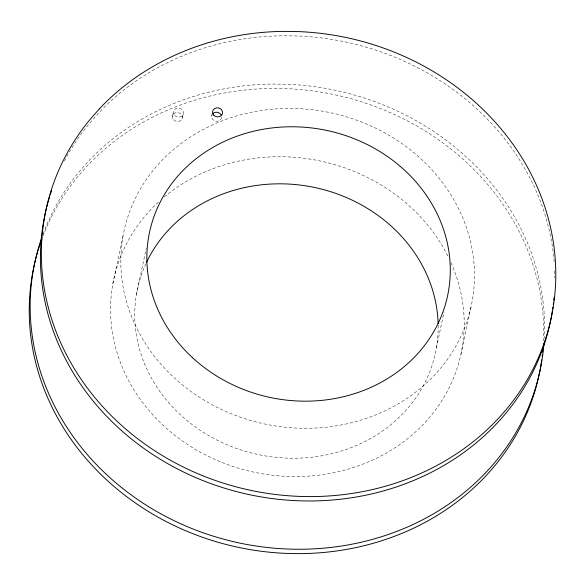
<?xml version="1.0" encoding="UTF-8"?>
<svg xmlns="http://www.w3.org/2000/svg" width="585" height="585" viewBox="0 0 585 585"><rect width="100%" height="100%" fill="white"/><g stroke="black" fill="none" stroke-linecap="round" stroke-linejoin="round"><path stroke-width="0.44" stroke-dasharray="2.92 2.19" d="M112.832 283.922L123.091 235.645M172.458 116.473L173.394 112.086M136.444 294.401L146.294 248.047M182.483 117.475L183.419 113.088M211.624 116.247L211.997 114.492M436.454 347.651L444.03 311.988M460.936 354.305L471.203 306.028A177.599 159.076 12 0 0 240.223 114.931A177.599 159.076 12 0 0 181.504 384.133A177.599 159.076 12 0 0 471.203 306.028M64.335 161.05A258.329 231.382 12 0 1 88.489 124.612L98.404 113.3A258.329 231.382 12 0 1 281.97 35.78L298.284 36.007A258.329 231.382 12 0 1 554.273 263.096M554.712 270.906A258.329 231.382 12 0 1 554.858 277.853M221.649 117.249A5.046 4.519 12 0 1 215.653 121.161A5.046 4.519 12 0 1 211.88 115.091M43.129 233.876A258.329 231.382 12 0 1 78.229 172.889L88.145 161.577A258.329 231.382 12 0 1 271.711 84.05L288.025 84.284A258.329 231.382 12 0 1 544.299 338.262M451.013 262.702A177.599 159.076 12 0 1 377.032 457.982A177.599 159.076 12 0 1 149.263 410.809A177.599 159.076 12 0 1 158.411 202.096M164.319 196.918A177.599 159.076 12 0 1 448.417 257.166M43.114 235.835A258.329 231.382 12 0 1 77.293 177.277L87.209 165.964A258.329 231.382 12 0 1 270.775 88.445L287.089 88.671A258.329 231.382 12 0 1 543.45 340.916M438.15 325.223A152.371 136.48 12 0 1 258.504 454.618A152.371 136.48 12 0 1 145.819 263.879M174.63 115.42A5.046 4.519 12 0 0 183.163 114.243A5.046 4.519 12 0 0 177.43 108.093A5.046 4.519 12 0 0 174.63 115.42M173.694 119.815A5.046 4.519 12 0 0 182.227 118.631A5.046 4.519 12 0 0 176.494 112.481A5.046 4.519 12 0 0 173.694 119.815"/><path stroke-width="0.88" d="M552.423 310.62A258.329 231.382 12 0 1 249.744 494.734A258.329 231.382 12 0 1 47.597 203.712M47.824 202.878A258.329 231.382 12 0 1 49.762 196.246M50.288 194.593A258.329 231.382 12 0 1 51.648 190.491M554.002 297.75A258.329 231.382 12 0 1 553.746 300.332M553.461 302.913A258.329 231.382 12 0 1 553.256 304.631M552.92 307.198A258.329 231.382 12 0 1 552.679 308.917M212.457 114.053A5.046 4.519 12 0 1 221.145 114.923M543.955 343.439A258.329 231.382 12 0 1 239.484 543.012A258.329 231.382 12 0 1 41.952 237.13M541.725 359.863A258.329 231.382 12 0 1 238.08 547.297A258.329 231.382 12 0 1 37.572 252.223M38.062 250.563A258.329 231.382 12 0 1 40.731 242.336M41.016 241.517A258.329 231.382 12 0 1 41.893 239.075M542.807 350.415A258.329 231.382 12 0 1 542.639 352.141M542.368 354.715A258.329 231.382 12 0 1 542.171 356.433M146.55 262.299A152.371 136.48 12 0 1 314.394 187.434A152.371 136.48 12 0 1 438.114 323.483M99.34 108.912L89.425 120.225A258.329 231.382 12 0 0 194.856 472.417A258.329 231.382 12 0 0 550.207 322.335A258.329 231.382 12 0 0 299.213 31.619L282.899 31.385A258.329 231.382 12 0 0 99.34 108.912M192.377 357.559A152.371 136.48 12 0 0 445.507 304.076A152.371 136.48 12 0 0 257.839 130.287A152.371 136.48 12 0 0 192.377 357.559M213.788 115.194A5.046 4.519 12 0 0 222.322 114.009A5.046 4.519 12 0 0 216.589 107.867A5.046 4.519 12 0 0 213.788 115.194"/></g></svg>
